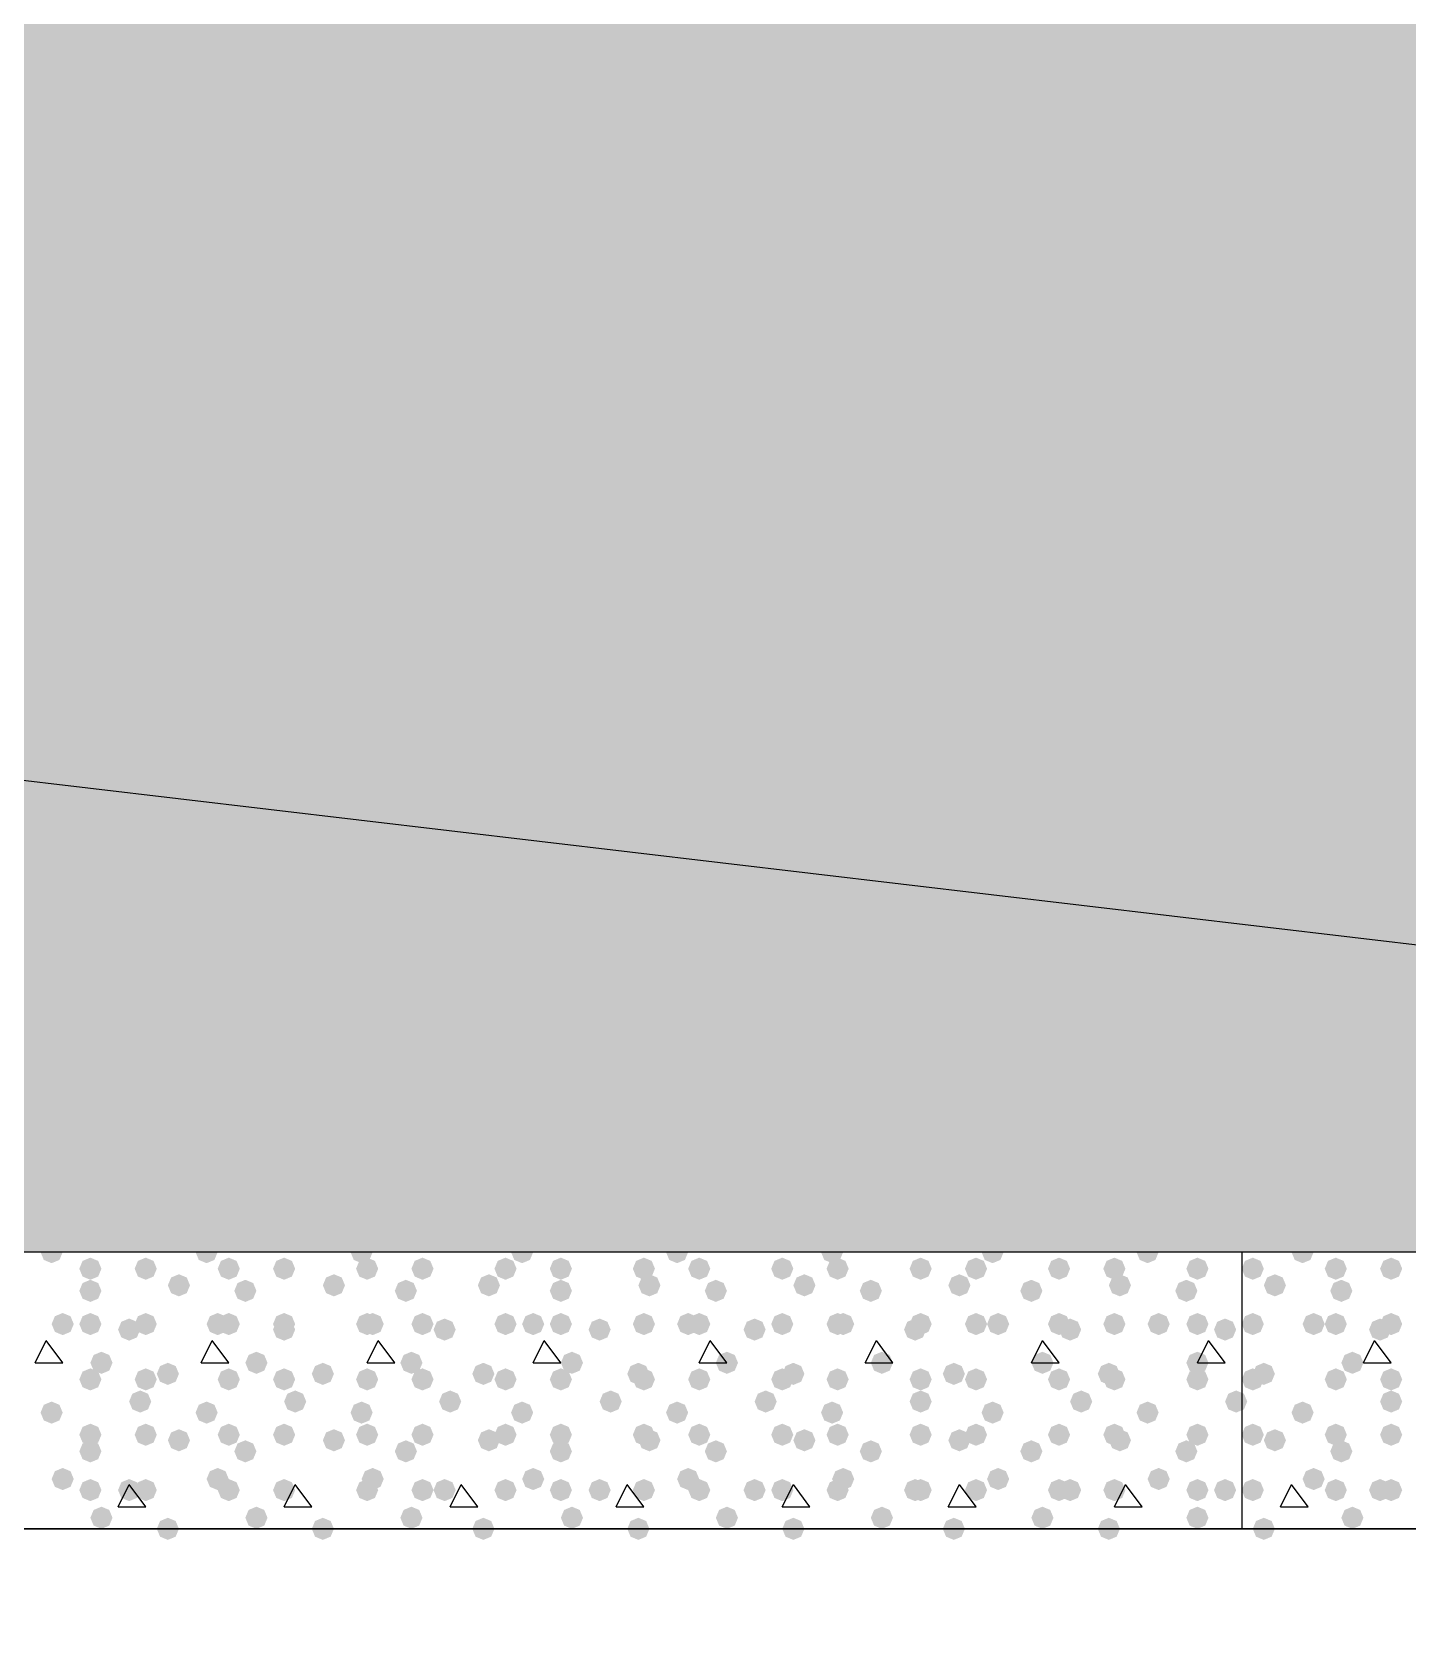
# Model space of a CAD drawing. Header units: millimetres. Extents: x 0 to 420, y 0 to 297.
# Drawn here: x 170.67 to 181.19, y 182.54 to 194.88 of the extents above; entities that cross this region are included whole.
import ezdxf

# ---------------------------------------------------------------- set-up
doc = ezdxf.new("R2010")
doc.units = ezdxf.units.MM
doc.layers.get('0').update_dxf_attribs({"linetype": 'CONTINUOUS'})

msp = doc.modelspace()

# ---------------------------------------------------------------- hatches: boundary and pattern name
at = {"true_color": 0x000008}
h = msp.add_hatch(color=0, dxfattribs=at)
h.paths.add_polyline_path([(201.125667, 204.639333), (39.708667, 204.639333), (201.125667, 185.547)], flags=0)
h.paths.add_polyline_path([(39.708667, 204.639333), (201.125667, 185.547), (39.708667, 185.547)], flags=0)
for points in [[(170.899667, 185.547), (170.874796, 185.487204), (170.815, 185.462333), (170.755204, 185.487204), (170.730333, 185.547), (170.755204, 185.606796), (170.815, 185.631667), (170.874796, 185.606796)], [(172.085, 185.547), (172.060129, 185.487204), (172.000333, 185.462333), (171.940538, 185.487204), (171.915667, 185.547), (171.940537, 185.606796), (172.000333, 185.631667), (172.060129, 185.606796)], [(173.270333, 185.547), (173.245462, 185.487204), (173.185667, 185.462333), (173.125871, 185.487204), (173.101, 185.547), (173.125871, 185.606796), (173.185667, 185.631667), (173.245462, 185.606796)], [(174.498, 185.547), (174.473129, 185.487204), (174.413333, 185.462333), (174.353538, 185.487204), (174.328667, 185.547), (174.353537, 185.606796), (174.413333, 185.631667), (174.473129, 185.606796)], [(175.683333, 185.547), (175.658462, 185.487204), (175.598667, 185.462333), (175.538871, 185.487204), (175.514, 185.547), (175.538871, 185.606796), (175.598667, 185.631667), (175.658462, 185.606796)], [(176.868667, 185.547), (176.843796, 185.487204), (176.784, 185.462333), (176.724204, 185.487204), (176.699333, 185.547), (176.724204, 185.606796), (176.784, 185.631667), (176.843796, 185.606796)], [(178.096333, 185.547), (178.071463, 185.487204), (178.011667, 185.462333), (177.951871, 185.487204), (177.927, 185.547), (177.951871, 185.606796), (178.011667, 185.631667), (178.071462, 185.606796)], [(179.281667, 185.547), (179.256796, 185.487204), (179.197, 185.462333), (179.137204, 185.487204), (179.112333, 185.547), (179.137204, 185.606796), (179.197, 185.631667), (179.256796, 185.606796)], [(171.196, 185.42), (171.171129, 185.360204), (171.111333, 185.335333), (171.051538, 185.360204), (171.026667, 185.42), (171.051537, 185.479796), (171.111333, 185.504667), (171.171129, 185.479796)], [(171.619333, 185.42), (171.594463, 185.360204), (171.534667, 185.335333), (171.474871, 185.360204), (171.45, 185.42), (171.474871, 185.479796), (171.534667, 185.504667), (171.594462, 185.479796)], [(172.254333, 185.42), (172.229463, 185.360204), (172.169667, 185.335333), (172.109871, 185.360204), (172.085, 185.42), (172.109871, 185.479796), (172.169667, 185.504667), (172.229462, 185.479796)], [(172.677667, 185.42), (172.652796, 185.360204), (172.593, 185.335333), (172.533204, 185.360204), (172.508333, 185.42), (172.533204, 185.479796), (172.593, 185.504667), (172.652796, 185.479796)], [(173.312667, 185.42), (173.287796, 185.360204), (173.228, 185.335333), (173.168204, 185.360204), (173.143333, 185.42), (173.168204, 185.479796), (173.228, 185.504667), (173.287796, 185.479796)], [(173.736, 185.42), (173.711129, 185.360204), (173.651333, 185.335333), (173.591538, 185.360204), (173.566667, 185.42), (173.591537, 185.479796), (173.651333, 185.504667), (173.711129, 185.479796)], [(174.371, 185.42), (174.346129, 185.360204), (174.286333, 185.335333), (174.226538, 185.360204), (174.201667, 185.42), (174.226537, 185.479796), (174.286333, 185.504667), (174.346129, 185.479796)], [(174.794333, 185.42), (174.769463, 185.360204), (174.709667, 185.335333), (174.649871, 185.360204), (174.625, 185.42), (174.649871, 185.479796), (174.709667, 185.504667), (174.769462, 185.479796)], [(175.429333, 185.42), (175.404462, 185.360204), (175.344667, 185.335333), (175.284871, 185.360204), (175.26, 185.42), (175.284871, 185.479796), (175.344667, 185.504667), (175.404462, 185.479796)], [(175.852667, 185.42), (175.827796, 185.360204), (175.768, 185.335333), (175.708204, 185.360204), (175.683333, 185.42), (175.708204, 185.479796), (175.768, 185.504667), (175.827796, 185.479796)], [(176.487667, 185.42), (176.462796, 185.360204), (176.403, 185.335333), (176.343204, 185.360204), (176.318333, 185.42), (176.343204, 185.479796), (176.403, 185.504667), (176.462796, 185.479796)], [(176.911, 185.42), (176.886129, 185.360204), (176.826333, 185.335333), (176.766538, 185.360204), (176.741667, 185.42), (176.766537, 185.479796), (176.826333, 185.504667), (176.886129, 185.479796)], [(177.546, 185.42), (177.521129, 185.360204), (177.461333, 185.335333), (177.401538, 185.360204), (177.376667, 185.42), (177.401537, 185.479796), (177.461333, 185.504667), (177.521129, 185.479796)], [(177.969333, 185.42), (177.944462, 185.360204), (177.884667, 185.335333), (177.824871, 185.360204), (177.8, 185.42), (177.824871, 185.479796), (177.884667, 185.504667), (177.944462, 185.479796)], [(178.604333, 185.42), (178.579463, 185.360204), (178.519667, 185.335333), (178.459871, 185.360204), (178.435, 185.42), (178.459871, 185.479796), (178.519667, 185.504667), (178.579462, 185.479796)], [(179.027667, 185.42), (179.002796, 185.360204), (178.943, 185.335333), (178.883204, 185.360204), (178.858333, 185.42), (178.883204, 185.479796), (178.943, 185.504667), (179.002796, 185.479796)], [(179.662667, 185.42), (179.637796, 185.360204), (179.578, 185.335333), (179.518204, 185.360204), (179.493333, 185.42), (179.518204, 185.479796), (179.578, 185.504667), (179.637796, 185.479796)], [(171.196, 185.250667), (171.171129, 185.190871), (171.111333, 185.166), (171.051538, 185.190871), (171.026667, 185.250667), (171.051537, 185.310462), (171.111333, 185.335333), (171.171129, 185.310463)], [(171.873333, 185.293), (171.848462, 185.233204), (171.788667, 185.208333), (171.728871, 185.233204), (171.704, 185.293), (171.728871, 185.352796), (171.788667, 185.377667), (171.848462, 185.352796)], [(172.381333, 185.250667), (172.356462, 185.190871), (172.296667, 185.166), (172.236871, 185.190871), (172.212, 185.250667), (172.236871, 185.310462), (172.296667, 185.335333), (172.356462, 185.310463)], [(173.058667, 185.293), (173.033796, 185.233204), (172.974, 185.208333), (172.914204, 185.233204), (172.889333, 185.293), (172.914204, 185.352796), (172.974, 185.377667), (173.033796, 185.352796)], [(173.609, 185.250667), (173.584129, 185.190871), (173.524333, 185.166), (173.464538, 185.190871), (173.439667, 185.250667), (173.464537, 185.310462), (173.524333, 185.335333), (173.584129, 185.310463)], [(174.244, 185.293), (174.219129, 185.233204), (174.159333, 185.208333), (174.099538, 185.233204), (174.074667, 185.293), (174.099537, 185.352796), (174.159333, 185.377667), (174.219129, 185.352796)], [(174.794333, 185.250667), (174.769463, 185.190871), (174.709667, 185.166), (174.649871, 185.190871), (174.625, 185.250667), (174.649871, 185.310462), (174.709667, 185.335333), (174.769462, 185.310463)], [(175.471667, 185.293), (175.446796, 185.233204), (175.387, 185.208333), (175.327204, 185.233204), (175.302333, 185.293), (175.327204, 185.352796), (175.387, 185.377667), (175.446796, 185.352796)], [(175.979667, 185.250667), (175.954796, 185.190871), (175.895, 185.166), (175.835204, 185.190871), (175.810333, 185.250667), (175.835204, 185.310462), (175.895, 185.335333), (175.954796, 185.310463)], [(176.657, 185.293), (176.632129, 185.233204), (176.572333, 185.208333), (176.512538, 185.233204), (176.487667, 185.293), (176.512537, 185.352796), (176.572333, 185.377667), (176.632129, 185.352796)], [(177.165, 185.250667), (177.140129, 185.190871), (177.080333, 185.166), (177.020538, 185.190871), (176.995667, 185.250667), (177.020537, 185.310462), (177.080333, 185.335333), (177.140129, 185.310463)], [(177.842333, 185.293), (177.817462, 185.233204), (177.757667, 185.208333), (177.697871, 185.233204), (177.673, 185.293), (177.697871, 185.352796), (177.757667, 185.377667), (177.817462, 185.352796)], [(178.392667, 185.250667), (178.367796, 185.190871), (178.308, 185.166), (178.248204, 185.190871), (178.223333, 185.250667), (178.248204, 185.310462), (178.308, 185.335333), (178.367796, 185.310463)], [(179.07, 185.293), (179.045129, 185.233204), (178.985333, 185.208333), (178.925538, 185.233204), (178.900667, 185.293), (178.925537, 185.352796), (178.985333, 185.377667), (179.045129, 185.352796)], [(179.578, 185.250667), (179.553129, 185.190871), (179.493333, 185.166), (179.433538, 185.190871), (179.408667, 185.250667), (179.433537, 185.310462), (179.493333, 185.335333), (179.553129, 185.310463)], [(170.984333, 184.996667), (170.959463, 184.936871), (170.899667, 184.912), (170.839871, 184.936871), (170.815, 184.996667), (170.839871, 185.056462), (170.899667, 185.081333), (170.959462, 185.056463)], [(171.196, 184.996667), (171.171129, 184.936871), (171.111333, 184.912), (171.051538, 184.936871), (171.026667, 184.996667), (171.051537, 185.056462), (171.111333, 185.081333), (171.171129, 185.056463)], [(171.492333, 184.954333), (171.467462, 184.894537), (171.407667, 184.869667), (171.347871, 184.894537), (171.323, 184.954333), (171.347871, 185.014129), (171.407667, 185.039), (171.467462, 185.014129)], [(171.619333, 184.996667), (171.594463, 184.936871), (171.534667, 184.912), (171.474871, 184.936871), (171.45, 184.996667), (171.474871, 185.056462), (171.534667, 185.081333), (171.594462, 185.056463)], [(172.169667, 184.996667), (172.144796, 184.936871), (172.085, 184.912), (172.025204, 184.936871), (172.000333, 184.996667), (172.025204, 185.056462), (172.085, 185.081333), (172.144796, 185.056463)], [(172.254333, 184.996667), (172.229463, 184.936871), (172.169667, 184.912), (172.109871, 184.936871), (172.085, 184.996667), (172.109871, 185.056462), (172.169667, 185.081333), (172.229462, 185.056463)], [(172.677667, 184.996667), (172.652796, 184.936871), (172.593, 184.912), (172.533204, 184.936871), (172.508333, 184.996667), (172.533204, 185.056462), (172.593, 185.081333), (172.652796, 185.056463)], [(172.677667, 184.954333), (172.652796, 184.894537), (172.593, 184.869667), (172.533204, 184.894537), (172.508333, 184.954333), (172.533204, 185.014129), (172.593, 185.039), (172.652796, 185.014129)], [(173.312667, 184.996667), (173.287796, 184.936871), (173.228, 184.912), (173.168204, 184.936871), (173.143333, 184.996667), (173.168204, 185.056462), (173.228, 185.081333), (173.287796, 185.056463)], [(173.355, 184.996667), (173.330129, 184.936871), (173.270333, 184.912), (173.210538, 184.936871), (173.185667, 184.996667), (173.210537, 185.056462), (173.270333, 185.081333), (173.330129, 185.056463)], [(173.736, 184.996667), (173.711129, 184.936871), (173.651333, 184.912), (173.591538, 184.936871), (173.566667, 184.996667), (173.591537, 185.056462), (173.651333, 185.081333), (173.711129, 185.056463)], [(173.905333, 184.954333), (173.880462, 184.894537), (173.820667, 184.869667), (173.760871, 184.894537), (173.736, 184.954333), (173.760871, 185.014129), (173.820667, 185.039), (173.880462, 185.014129)], [(174.371, 184.996667), (174.346129, 184.936871), (174.286333, 184.912), (174.226538, 184.936871), (174.201667, 184.996667), (174.226537, 185.056462), (174.286333, 185.081333), (174.346129, 185.056463)], [(174.582667, 184.996667), (174.557796, 184.936871), (174.498, 184.912), (174.438204, 184.936871), (174.413333, 184.996667), (174.438204, 185.056462), (174.498, 185.081333), (174.557796, 185.056463)], [(174.794333, 184.996667), (174.769463, 184.936871), (174.709667, 184.912), (174.649871, 184.936871), (174.625, 184.996667), (174.649871, 185.056462), (174.709667, 185.081333), (174.769462, 185.056463)], [(175.090667, 184.954333), (175.065796, 184.894537), (175.006, 184.869667), (174.946204, 184.894537), (174.921333, 184.954333), (174.946204, 185.014129), (175.006, 185.039), (175.065796, 185.014129)], [(175.429333, 184.996667), (175.404462, 184.936871), (175.344667, 184.912), (175.284871, 184.936871), (175.26, 184.996667), (175.284871, 185.056462), (175.344667, 185.081333), (175.404462, 185.056463)], [(175.768, 184.996667), (175.743129, 184.936871), (175.683333, 184.912), (175.623538, 184.936871), (175.598667, 184.996667), (175.623537, 185.056462), (175.683333, 185.081333), (175.743129, 185.056463)], [(175.852667, 184.996667), (175.827796, 184.936871), (175.768, 184.912), (175.708204, 184.936871), (175.683333, 184.996667), (175.708204, 185.056462), (175.768, 185.081333), (175.827796, 185.056463)], [(176.276, 184.954333), (176.251129, 184.894537), (176.191333, 184.869667), (176.131538, 184.894537), (176.106667, 184.954333), (176.131537, 185.014129), (176.191333, 185.039), (176.251129, 185.014129)], [(176.487667, 184.996667), (176.462796, 184.936871), (176.403, 184.912), (176.343204, 184.936871), (176.318333, 184.996667), (176.343204, 185.056462), (176.403, 185.081333), (176.462796, 185.056463)], [(176.911, 184.996667), (176.886129, 184.936871), (176.826333, 184.912), (176.766538, 184.936871), (176.741667, 184.996667), (176.766537, 185.056462), (176.826333, 185.081333), (176.886129, 185.056463)], [(176.953333, 184.996667), (176.928462, 184.936871), (176.868667, 184.912), (176.808871, 184.936871), (176.784, 184.996667), (176.808871, 185.056462), (176.868667, 185.081333), (176.928462, 185.056463)], [(177.503667, 184.954333), (177.478796, 184.894537), (177.419, 184.869667), (177.359204, 184.894537), (177.334333, 184.954333), (177.359204, 185.014129), (177.419, 185.039), (177.478796, 185.014129)], [(177.546, 184.996667), (177.521129, 184.936871), (177.461333, 184.912), (177.401538, 184.936871), (177.376667, 184.996667), (177.401537, 185.056462), (177.461333, 185.081333), (177.521129, 185.056463)], [(177.969333, 184.996667), (177.944462, 184.936871), (177.884667, 184.912), (177.824871, 184.936871), (177.8, 184.996667), (177.824871, 185.056462), (177.884667, 185.081333), (177.944462, 185.056463)], [(178.138667, 184.996667), (178.113796, 184.936871), (178.054, 184.912), (177.994204, 184.936871), (177.969333, 184.996667), (177.994204, 185.056462), (178.054, 185.081333), (178.113796, 185.056463)], [(178.604333, 184.996667), (178.579463, 184.936871), (178.519667, 184.912), (178.459871, 184.936871), (178.435, 184.996667), (178.459871, 185.056462), (178.519667, 185.081333), (178.579462, 185.056463)], [(178.689, 184.954333), (178.664129, 184.894537), (178.604333, 184.869667), (178.544537, 184.894537), (178.519667, 184.954333), (178.544537, 185.014129), (178.604333, 185.039), (178.664129, 185.014129)], [(179.027667, 184.996667), (179.002796, 184.936871), (178.943, 184.912), (178.883204, 184.936871), (178.858333, 184.996667), (178.883204, 185.056462), (178.943, 185.081333), (179.002796, 185.056463)], [(179.366333, 184.996667), (179.341462, 184.936871), (179.281667, 184.912), (179.221871, 184.936871), (179.197, 184.996667), (179.221871, 185.056462), (179.281667, 185.081333), (179.341462, 185.056463)], [(179.662667, 184.996667), (179.637796, 184.936871), (179.578, 184.912), (179.518204, 184.936871), (179.493333, 184.996667), (179.518204, 185.056462), (179.578, 185.081333), (179.637796, 185.056463)], [(179.874333, 184.954333), (179.849463, 184.894537), (179.789667, 184.869667), (179.729871, 184.894537), (179.705, 184.954333), (179.729871, 185.014129), (179.789667, 185.039), (179.849462, 185.014129)], [(171.280667, 184.700333), (171.255796, 184.640537), (171.196, 184.615667), (171.136204, 184.640537), (171.111333, 184.700333), (171.136204, 184.760129), (171.196, 184.785), (171.255796, 184.760129)], [(172.466, 184.700333), (172.441129, 184.640537), (172.381333, 184.615667), (172.321538, 184.640537), (172.296667, 184.700333), (172.321537, 184.760129), (172.381333, 184.785), (172.441129, 184.760129)], [(173.651333, 184.700333), (173.626462, 184.640537), (173.566667, 184.615667), (173.506871, 184.640537), (173.482, 184.700333), (173.506871, 184.760129), (173.566667, 184.785), (173.626462, 184.760129)], [(174.879, 184.700333), (174.854129, 184.640537), (174.794333, 184.615667), (174.734537, 184.640537), (174.709667, 184.700333), (174.734537, 184.760129), (174.794333, 184.785), (174.854129, 184.760129)], [(176.064333, 184.700333), (176.039463, 184.640537), (175.979667, 184.615667), (175.919871, 184.640537), (175.895, 184.700333), (175.919871, 184.760129), (175.979667, 184.785), (176.039462, 184.760129)], [(177.249667, 184.700333), (177.224796, 184.640537), (177.165, 184.615667), (177.105204, 184.640537), (177.080333, 184.700333), (177.105204, 184.760129), (177.165, 184.785), (177.224796, 184.760129)], [(178.477333, 184.700333), (178.452463, 184.640537), (178.392667, 184.615667), (178.332871, 184.640537), (178.308, 184.700333), (178.332871, 184.760129), (178.392667, 184.785), (178.452462, 184.760129)], [(179.662667, 184.700333), (179.637796, 184.640537), (179.578, 184.615667), (179.518204, 184.640537), (179.493333, 184.700333), (179.518204, 184.760129), (179.578, 184.785), (179.637796, 184.760129)], [(171.196, 184.573333), (171.171129, 184.513537), (171.111333, 184.488667), (171.051538, 184.513537), (171.026667, 184.573333), (171.051537, 184.633129), (171.111333, 184.658), (171.171129, 184.633129)], [(171.619333, 184.573333), (171.594463, 184.513537), (171.534667, 184.488667), (171.474871, 184.513537), (171.45, 184.573333), (171.474871, 184.633129), (171.534667, 184.658), (171.594462, 184.633129)], [(171.788667, 184.615667), (171.763796, 184.555871), (171.704, 184.531), (171.644204, 184.555871), (171.619333, 184.615667), (171.644204, 184.675462), (171.704, 184.700333), (171.763796, 184.675463)], [(172.254333, 184.573333), (172.229463, 184.513537), (172.169667, 184.488667), (172.109871, 184.513537), (172.085, 184.573333), (172.109871, 184.633129), (172.169667, 184.658), (172.229462, 184.633129)], [(172.677667, 184.573333), (172.652796, 184.513537), (172.593, 184.488667), (172.533204, 184.513537), (172.508333, 184.573333), (172.533204, 184.633129), (172.593, 184.658), (172.652796, 184.633129)], [(172.974, 184.615667), (172.949129, 184.555871), (172.889333, 184.531), (172.829538, 184.555871), (172.804667, 184.615667), (172.829537, 184.675462), (172.889333, 184.700333), (172.949129, 184.675463)], [(173.312667, 184.573333), (173.287796, 184.513537), (173.228, 184.488667), (173.168204, 184.513537), (173.143333, 184.573333), (173.168204, 184.633129), (173.228, 184.658), (173.287796, 184.633129)], [(173.736, 184.573333), (173.711129, 184.513537), (173.651333, 184.488667), (173.591538, 184.513537), (173.566667, 184.573333), (173.591537, 184.633129), (173.651333, 184.658), (173.711129, 184.633129)], [(174.201667, 184.615667), (174.176796, 184.555871), (174.117, 184.531), (174.057204, 184.555871), (174.032333, 184.615667), (174.057204, 184.675462), (174.117, 184.700333), (174.176796, 184.675463)], [(174.371, 184.573333), (174.346129, 184.513537), (174.286333, 184.488667), (174.226538, 184.513537), (174.201667, 184.573333), (174.226537, 184.633129), (174.286333, 184.658), (174.346129, 184.633129)], [(174.794333, 184.573333), (174.769463, 184.513537), (174.709667, 184.488667), (174.649871, 184.513537), (174.625, 184.573333), (174.649871, 184.633129), (174.709667, 184.658), (174.769462, 184.633129)], [(175.387, 184.615667), (175.362129, 184.555871), (175.302333, 184.531), (175.242538, 184.555871), (175.217667, 184.615667), (175.242537, 184.675462), (175.302333, 184.700333), (175.362129, 184.675463)], [(175.429333, 184.573333), (175.404462, 184.513537), (175.344667, 184.488667), (175.284871, 184.513537), (175.26, 184.573333), (175.284871, 184.633129), (175.344667, 184.658), (175.404462, 184.633129)], [(175.852667, 184.573333), (175.827796, 184.513537), (175.768, 184.488667), (175.708204, 184.513537), (175.683333, 184.573333), (175.708204, 184.633129), (175.768, 184.658), (175.827796, 184.633129)], [(176.487667, 184.573333), (176.462796, 184.513537), (176.403, 184.488667), (176.343204, 184.513537), (176.318333, 184.573333), (176.343204, 184.633129), (176.403, 184.658), (176.462796, 184.633129)], [(176.572333, 184.615667), (176.547462, 184.555871), (176.487667, 184.531), (176.427871, 184.555871), (176.403, 184.615667), (176.427871, 184.675462), (176.487667, 184.700333), (176.547462, 184.675463)], [(176.911, 184.573333), (176.886129, 184.513537), (176.826333, 184.488667), (176.766538, 184.513537), (176.741667, 184.573333), (176.766537, 184.633129), (176.826333, 184.658), (176.886129, 184.633129)], [(177.546, 184.573333), (177.521129, 184.513537), (177.461333, 184.488667), (177.401538, 184.513537), (177.376667, 184.573333), (177.401537, 184.633129), (177.461333, 184.658), (177.521129, 184.633129)], [(177.8, 184.615667), (177.775129, 184.555871), (177.715333, 184.531), (177.655538, 184.555871), (177.630667, 184.615667), (177.655537, 184.675462), (177.715333, 184.700333), (177.775129, 184.675463)], [(177.969333, 184.573333), (177.944462, 184.513537), (177.884667, 184.488667), (177.824871, 184.513537), (177.8, 184.573333), (177.824871, 184.633129), (177.884667, 184.658), (177.944462, 184.633129)], [(178.604333, 184.573333), (178.579463, 184.513537), (178.519667, 184.488667), (178.459871, 184.513537), (178.435, 184.573333), (178.459871, 184.633129), (178.519667, 184.658), (178.579462, 184.633129)], [(178.985333, 184.615667), (178.960462, 184.555871), (178.900667, 184.531), (178.840871, 184.555871), (178.816, 184.615667), (178.840871, 184.675462), (178.900667, 184.700333), (178.960462, 184.675463)], [(179.027667, 184.573333), (179.002796, 184.513537), (178.943, 184.488667), (178.883204, 184.513537), (178.858333, 184.573333), (178.883204, 184.633129), (178.943, 184.658), (179.002796, 184.633129)], [(179.662667, 184.573333), (179.637796, 184.513537), (179.578, 184.488667), (179.518204, 184.513537), (179.493333, 184.573333), (179.518204, 184.633129), (179.578, 184.658), (179.637796, 184.633129)], [(170.899667, 184.319333), (170.874796, 184.259537), (170.815, 184.234667), (170.755204, 184.259537), (170.730333, 184.319333), (170.755204, 184.379129), (170.815, 184.404), (170.874796, 184.379129)], [(171.577, 184.404), (171.552129, 184.344204), (171.492333, 184.319333), (171.432538, 184.344204), (171.407667, 184.404), (171.432537, 184.463796), (171.492333, 184.488667), (171.552129, 184.463796)], [(172.085, 184.319333), (172.060129, 184.259537), (172.000333, 184.234667), (171.940538, 184.259537), (171.915667, 184.319333), (171.940537, 184.379129), (172.000333, 184.404), (172.060129, 184.379129)], [(172.762333, 184.404), (172.737462, 184.344204), (172.677667, 184.319333), (172.617871, 184.344204), (172.593, 184.404), (172.617871, 184.463796), (172.677667, 184.488667), (172.737462, 184.463796)], [(173.270333, 184.319333), (173.245462, 184.259537), (173.185667, 184.234667), (173.125871, 184.259537), (173.101, 184.319333), (173.125871, 184.379129), (173.185667, 184.404), (173.245462, 184.379129)], [(173.947667, 184.404), (173.922796, 184.344204), (173.863, 184.319333), (173.803204, 184.344204), (173.778333, 184.404), (173.803204, 184.463796), (173.863, 184.488667), (173.922796, 184.463796)], [(174.498, 184.319333), (174.473129, 184.259537), (174.413333, 184.234667), (174.353538, 184.259537), (174.328667, 184.319333), (174.353537, 184.379129), (174.413333, 184.404), (174.473129, 184.379129)], [(175.175333, 184.404), (175.150462, 184.344204), (175.090667, 184.319333), (175.030871, 184.344204), (175.006, 184.404), (175.030871, 184.463796), (175.090667, 184.488667), (175.150462, 184.463796)], [(175.683333, 184.319333), (175.658462, 184.259537), (175.598667, 184.234667), (175.538871, 184.259537), (175.514, 184.319333), (175.538871, 184.379129), (175.598667, 184.404), (175.658462, 184.379129)], [(176.360667, 184.404), (176.335796, 184.344204), (176.276, 184.319333), (176.216204, 184.344204), (176.191333, 184.404), (176.216204, 184.463796), (176.276, 184.488667), (176.335796, 184.463796)], [(176.868667, 184.319333), (176.843796, 184.259537), (176.784, 184.234667), (176.724204, 184.259537), (176.699333, 184.319333), (176.724204, 184.379129), (176.784, 184.404), (176.843796, 184.379129)], [(177.546, 184.404), (177.521129, 184.344204), (177.461333, 184.319333), (177.401538, 184.344204), (177.376667, 184.404), (177.401537, 184.463796), (177.461333, 184.488667), (177.521129, 184.463796)], [(178.096333, 184.319333), (178.071463, 184.259537), (178.011667, 184.234667), (177.951871, 184.259537), (177.927, 184.319333), (177.951871, 184.379129), (178.011667, 184.404), (178.071462, 184.379129)], [(178.773667, 184.404), (178.748796, 184.344204), (178.689, 184.319333), (178.629204, 184.344204), (178.604333, 184.404), (178.629204, 184.463796), (178.689, 184.488667), (178.748796, 184.463796)], [(179.281667, 184.319333), (179.256796, 184.259537), (179.197, 184.234667), (179.137204, 184.259537), (179.112333, 184.319333), (179.137204, 184.379129), (179.197, 184.404), (179.256796, 184.379129)], [(179.959, 184.404), (179.934129, 184.344204), (179.874333, 184.319333), (179.814538, 184.344204), (179.789667, 184.404), (179.814537, 184.463796), (179.874333, 184.488667), (179.934129, 184.463796)], [(171.196, 184.15), (171.171129, 184.090204), (171.111333, 184.065333), (171.051538, 184.090204), (171.026667, 184.15), (171.051537, 184.209796), (171.111333, 184.234667), (171.171129, 184.209796)], [(171.619333, 184.15), (171.594463, 184.090204), (171.534667, 184.065333), (171.474871, 184.090204), (171.45, 184.15), (171.474871, 184.209796), (171.534667, 184.234667), (171.594462, 184.209796)], [(171.873333, 184.107667), (171.848462, 184.047871), (171.788667, 184.023), (171.728871, 184.047871), (171.704, 184.107667), (171.728871, 184.167462), (171.788667, 184.192333), (171.848462, 184.167463)], [(172.254333, 184.15), (172.229463, 184.090204), (172.169667, 184.065333), (172.109871, 184.090204), (172.085, 184.15), (172.109871, 184.209796), (172.169667, 184.234667), (172.229462, 184.209796)], [(172.677667, 184.15), (172.652796, 184.090204), (172.593, 184.065333), (172.533204, 184.090204), (172.508333, 184.15), (172.533204, 184.209796), (172.593, 184.234667), (172.652796, 184.209796)], [(173.058667, 184.107667), (173.033796, 184.047871), (172.974, 184.023), (172.914204, 184.047871), (172.889333, 184.107667), (172.914204, 184.167462), (172.974, 184.192333), (173.033796, 184.167463)], [(173.312667, 184.15), (173.287796, 184.090204), (173.228, 184.065333), (173.168204, 184.090204), (173.143333, 184.15), (173.168204, 184.209796), (173.228, 184.234667), (173.287796, 184.209796)], [(173.736, 184.15), (173.711129, 184.090204), (173.651333, 184.065333), (173.591538, 184.090204), (173.566667, 184.15), (173.591537, 184.209796), (173.651333, 184.234667), (173.711129, 184.209796)], [(174.244, 184.107667), (174.219129, 184.047871), (174.159333, 184.023), (174.099538, 184.047871), (174.074667, 184.107667), (174.099537, 184.167462), (174.159333, 184.192333), (174.219129, 184.167463)], [(174.371, 184.15), (174.346129, 184.090204), (174.286333, 184.065333), (174.226538, 184.090204), (174.201667, 184.15), (174.226537, 184.209796), (174.286333, 184.234667), (174.346129, 184.209796)], [(174.794333, 184.15), (174.769463, 184.090204), (174.709667, 184.065333), (174.649871, 184.090204), (174.625, 184.15), (174.649871, 184.209796), (174.709667, 184.234667), (174.769462, 184.209796)], [(175.429333, 184.15), (175.404462, 184.090204), (175.344667, 184.065333), (175.284871, 184.090204), (175.26, 184.15), (175.284871, 184.209796), (175.344667, 184.234667), (175.404462, 184.209796)], [(175.471667, 184.107667), (175.446796, 184.047871), (175.387, 184.023), (175.327204, 184.047871), (175.302333, 184.107667), (175.327204, 184.167462), (175.387, 184.192333), (175.446796, 184.167463)], [(175.852667, 184.15), (175.827796, 184.090204), (175.768, 184.065333), (175.708204, 184.090204), (175.683333, 184.15), (175.708204, 184.209796), (175.768, 184.234667), (175.827796, 184.209796)], [(176.487667, 184.15), (176.462796, 184.090204), (176.403, 184.065333), (176.343204, 184.090204), (176.318333, 184.15), (176.343204, 184.209796), (176.403, 184.234667), (176.462796, 184.209796)], [(176.657, 184.107667), (176.632129, 184.047871), (176.572333, 184.023), (176.512538, 184.047871), (176.487667, 184.107667), (176.512537, 184.167462), (176.572333, 184.192333), (176.632129, 184.167463)], [(176.911, 184.15), (176.886129, 184.090204), (176.826333, 184.065333), (176.766538, 184.090204), (176.741667, 184.15), (176.766537, 184.209796), (176.826333, 184.234667), (176.886129, 184.209796)], [(177.546, 184.15), (177.521129, 184.090204), (177.461333, 184.065333), (177.401538, 184.090204), (177.376667, 184.15), (177.401537, 184.209796), (177.461333, 184.234667), (177.521129, 184.209796)], [(177.842333, 184.107667), (177.817462, 184.047871), (177.757667, 184.023), (177.697871, 184.047871), (177.673, 184.107667), (177.697871, 184.167462), (177.757667, 184.192333), (177.817462, 184.167463)], [(177.969333, 184.15), (177.944462, 184.090204), (177.884667, 184.065333), (177.824871, 184.090204), (177.8, 184.15), (177.824871, 184.209796), (177.884667, 184.234667), (177.944462, 184.209796)], [(178.604333, 184.15), (178.579463, 184.090204), (178.519667, 184.065333), (178.459871, 184.090204), (178.435, 184.15), (178.459871, 184.209796), (178.519667, 184.234667), (178.579462, 184.209796)], [(179.027667, 184.15), (179.002796, 184.090204), (178.943, 184.065333), (178.883204, 184.090204), (178.858333, 184.15), (178.883204, 184.209796), (178.943, 184.234667), (179.002796, 184.209796)], [(179.07, 184.107667), (179.045129, 184.047871), (178.985333, 184.023), (178.925538, 184.047871), (178.900667, 184.107667), (178.925537, 184.167462), (178.985333, 184.192333), (179.045129, 184.167463)], [(179.662667, 184.15), (179.637796, 184.090204), (179.578, 184.065333), (179.518204, 184.090204), (179.493333, 184.15), (179.518204, 184.209796), (179.578, 184.234667), (179.637796, 184.209796)], [(171.196, 184.023), (171.171129, 183.963204), (171.111333, 183.938333), (171.051538, 183.963204), (171.026667, 184.023), (171.051537, 184.082796), (171.111333, 184.107667), (171.171129, 184.082796)], [(172.381333, 184.023), (172.356462, 183.963204), (172.296667, 183.938333), (172.236871, 183.963204), (172.212, 184.023), (172.236871, 184.082796), (172.296667, 184.107667), (172.356462, 184.082796)], [(173.609, 184.023), (173.584129, 183.963204), (173.524333, 183.938333), (173.464538, 183.963204), (173.439667, 184.023), (173.464537, 184.082796), (173.524333, 184.107667), (173.584129, 184.082796)], [(174.794333, 184.023), (174.769463, 183.963204), (174.709667, 183.938333), (174.649871, 183.963204), (174.625, 184.023), (174.649871, 184.082796), (174.709667, 184.107667), (174.769462, 184.082796)], [(175.979667, 184.023), (175.954796, 183.963204), (175.895, 183.938333), (175.835204, 183.963204), (175.810333, 184.023), (175.835204, 184.082796), (175.895, 184.107667), (175.954796, 184.082796)], [(177.165, 184.023), (177.140129, 183.963204), (177.080333, 183.938333), (177.020538, 183.963204), (176.995667, 184.023), (177.020537, 184.082796), (177.080333, 184.107667), (177.140129, 184.082796)], [(178.392667, 184.023), (178.367796, 183.963204), (178.308, 183.938333), (178.248204, 183.963204), (178.223333, 184.023), (178.248204, 184.082796), (178.308, 184.107667), (178.367796, 184.082796)], [(179.578, 184.023), (179.553129, 183.963204), (179.493333, 183.938333), (179.433538, 183.963204), (179.408667, 184.023), (179.433537, 184.082796), (179.493333, 184.107667), (179.553129, 184.082796)], [(170.984333, 183.811333), (170.959463, 183.751537), (170.899667, 183.726667), (170.839871, 183.751537), (170.815, 183.811333), (170.839871, 183.871129), (170.899667, 183.896), (170.959462, 183.871129)], [(171.196, 183.726667), (171.171129, 183.666871), (171.111333, 183.642), (171.051538, 183.666871), (171.026667, 183.726667), (171.051537, 183.786462), (171.111333, 183.811333), (171.171129, 183.786463)], [(171.492333, 183.726667), (171.467462, 183.666871), (171.407667, 183.642), (171.347871, 183.666871), (171.323, 183.726667), (171.347871, 183.786462), (171.407667, 183.811333), (171.467462, 183.786463)], [(171.619333, 183.726667), (171.594463, 183.666871), (171.534667, 183.642), (171.474871, 183.666871), (171.45, 183.726667), (171.474871, 183.786462), (171.534667, 183.811333), (171.594462, 183.786463)], [(172.169667, 183.811333), (172.144796, 183.751537), (172.085, 183.726667), (172.025204, 183.751537), (172.000333, 183.811333), (172.025204, 183.871129), (172.085, 183.896), (172.144796, 183.871129)], [(172.254333, 183.726667), (172.229463, 183.666871), (172.169667, 183.642), (172.109871, 183.666871), (172.085, 183.726667), (172.109871, 183.786462), (172.169667, 183.811333), (172.229462, 183.786463)], [(172.677667, 183.726667), (172.652796, 183.666871), (172.593, 183.642), (172.533204, 183.666871), (172.508333, 183.726667), (172.533204, 183.786462), (172.593, 183.811333), (172.652796, 183.786463)], [(172.677667, 183.726667), (172.652796, 183.666871), (172.593, 183.642), (172.533204, 183.666871), (172.508333, 183.726667), (172.533204, 183.786462), (172.593, 183.811333), (172.652796, 183.786463)], [(173.312667, 183.726667), (173.287796, 183.666871), (173.228, 183.642), (173.168204, 183.666871), (173.143333, 183.726667), (173.168204, 183.786462), (173.228, 183.811333), (173.287796, 183.786463)], [(173.355, 183.811333), (173.330129, 183.751537), (173.270333, 183.726667), (173.210538, 183.751537), (173.185667, 183.811333), (173.210537, 183.871129), (173.270333, 183.896), (173.330129, 183.871129)], [(173.736, 183.726667), (173.711129, 183.666871), (173.651333, 183.642), (173.591538, 183.666871), (173.566667, 183.726667), (173.591537, 183.786462), (173.651333, 183.811333), (173.711129, 183.786463)], [(173.905333, 183.726667), (173.880462, 183.666871), (173.820667, 183.642), (173.760871, 183.666871), (173.736, 183.726667), (173.760871, 183.786462), (173.820667, 183.811333), (173.880462, 183.786463)], [(174.371, 183.726667), (174.346129, 183.666871), (174.286333, 183.642), (174.226538, 183.666871), (174.201667, 183.726667), (174.226537, 183.786462), (174.286333, 183.811333), (174.346129, 183.786463)], [(174.582667, 183.811333), (174.557796, 183.751537), (174.498, 183.726667), (174.438204, 183.751537), (174.413333, 183.811333), (174.438204, 183.871129), (174.498, 183.896), (174.557796, 183.871129)], [(174.794333, 183.726667), (174.769463, 183.666871), (174.709667, 183.642), (174.649871, 183.666871), (174.625, 183.726667), (174.649871, 183.786462), (174.709667, 183.811333), (174.769462, 183.786463)], [(175.090667, 183.726667), (175.065796, 183.666871), (175.006, 183.642), (174.946204, 183.666871), (174.921333, 183.726667), (174.946204, 183.786462), (175.006, 183.811333), (175.065796, 183.786463)], [(175.429333, 183.726667), (175.404462, 183.666871), (175.344667, 183.642), (175.284871, 183.666871), (175.26, 183.726667), (175.284871, 183.786462), (175.344667, 183.811333), (175.404462, 183.786463)], [(175.768, 183.811333), (175.743129, 183.751537), (175.683333, 183.726667), (175.623538, 183.751537), (175.598667, 183.811333), (175.623537, 183.871129), (175.683333, 183.896), (175.743129, 183.871129)], [(175.852667, 183.726667), (175.827796, 183.666871), (175.768, 183.642), (175.708204, 183.666871), (175.683333, 183.726667), (175.708204, 183.786462), (175.768, 183.811333), (175.827796, 183.786463)], [(176.276, 183.726667), (176.251129, 183.666871), (176.191333, 183.642), (176.131538, 183.666871), (176.106667, 183.726667), (176.131537, 183.786462), (176.191333, 183.811333), (176.251129, 183.786463)], [(176.487667, 183.726667), (176.462796, 183.666871), (176.403, 183.642), (176.343204, 183.666871), (176.318333, 183.726667), (176.343204, 183.786462), (176.403, 183.811333), (176.462796, 183.786463)], [(176.911, 183.726667), (176.886129, 183.666871), (176.826333, 183.642), (176.766538, 183.666871), (176.741667, 183.726667), (176.766537, 183.786462), (176.826333, 183.811333), (176.886129, 183.786463)], [(176.953333, 183.811333), (176.928462, 183.751537), (176.868667, 183.726667), (176.808871, 183.751537), (176.784, 183.811333), (176.808871, 183.871129), (176.868667, 183.896), (176.928462, 183.871129)], [(177.503667, 183.726667), (177.478796, 183.666871), (177.419, 183.642), (177.359204, 183.666871), (177.334333, 183.726667), (177.359204, 183.786462), (177.419, 183.811333), (177.478796, 183.786463)], [(177.546, 183.726667), (177.521129, 183.666871), (177.461333, 183.642), (177.401538, 183.666871), (177.376667, 183.726667), (177.401537, 183.786462), (177.461333, 183.811333), (177.521129, 183.786463)], [(177.969333, 183.726667), (177.944462, 183.666871), (177.884667, 183.642), (177.824871, 183.666871), (177.8, 183.726667), (177.824871, 183.786462), (177.884667, 183.811333), (177.944462, 183.786463)], [(178.138667, 183.811333), (178.113796, 183.751537), (178.054, 183.726667), (177.994204, 183.751537), (177.969333, 183.811333), (177.994204, 183.871129), (178.054, 183.896), (178.113796, 183.871129)], [(178.604333, 183.726667), (178.579463, 183.666871), (178.519667, 183.642), (178.459871, 183.666871), (178.435, 183.726667), (178.459871, 183.786462), (178.519667, 183.811333), (178.579462, 183.786463)], [(178.689, 183.726667), (178.664129, 183.666871), (178.604333, 183.642), (178.544537, 183.666871), (178.519667, 183.726667), (178.544537, 183.786462), (178.604333, 183.811333), (178.664129, 183.786463)], [(179.027667, 183.726667), (179.002796, 183.666871), (178.943, 183.642), (178.883204, 183.666871), (178.858333, 183.726667), (178.883204, 183.786462), (178.943, 183.811333), (179.002796, 183.786463)], [(179.366333, 183.811333), (179.341462, 183.751537), (179.281667, 183.726667), (179.221871, 183.751537), (179.197, 183.811333), (179.221871, 183.871129), (179.281667, 183.896), (179.341462, 183.871129)], [(179.662667, 183.726667), (179.637796, 183.666871), (179.578, 183.642), (179.518204, 183.666871), (179.493333, 183.726667), (179.518204, 183.786462), (179.578, 183.811333), (179.637796, 183.786463)], [(179.874333, 183.726667), (179.849463, 183.666871), (179.789667, 183.642), (179.729871, 183.666871), (179.705, 183.726667), (179.729871, 183.786462), (179.789667, 183.811333), (179.849462, 183.786463)], [(171.280667, 183.515), (171.255796, 183.455204), (171.196, 183.430333), (171.136204, 183.455204), (171.111333, 183.515), (171.136204, 183.574796), (171.196, 183.599667), (171.255796, 183.574796)], [(172.466, 183.515), (172.441129, 183.455204), (172.381333, 183.430333), (172.321538, 183.455204), (172.296667, 183.515), (172.321537, 183.574796), (172.381333, 183.599667), (172.441129, 183.574796)], [(173.651333, 183.515), (173.626462, 183.455204), (173.566667, 183.430333), (173.506871, 183.455204), (173.482, 183.515), (173.506871, 183.574796), (173.566667, 183.599667), (173.626462, 183.574796)], [(174.879, 183.515), (174.854129, 183.455204), (174.794333, 183.430333), (174.734537, 183.455204), (174.709667, 183.515), (174.734537, 183.574796), (174.794333, 183.599667), (174.854129, 183.574796)], [(176.064333, 183.515), (176.039463, 183.455204), (175.979667, 183.430333), (175.919871, 183.455204), (175.895, 183.515), (175.919871, 183.574796), (175.979667, 183.599667), (176.039462, 183.574796)], [(177.249667, 183.515), (177.224796, 183.455204), (177.165, 183.430333), (177.105204, 183.455204), (177.080333, 183.515), (177.105204, 183.574796), (177.165, 183.599667), (177.224796, 183.574796)], [(178.477333, 183.515), (178.452463, 183.455204), (178.392667, 183.430333), (178.332871, 183.455204), (178.308, 183.515), (178.332871, 183.574796), (178.392667, 183.599667), (178.452462, 183.574796)], [(179.662667, 183.515), (179.637796, 183.455204), (179.578, 183.430333), (179.518204, 183.455204), (179.493333, 183.515), (179.518204, 183.574796), (179.578, 183.599667), (179.637796, 183.574796)], [(171.788667, 183.430333), (171.763796, 183.370537), (171.704, 183.345667), (171.644204, 183.370537), (171.619333, 183.430333), (171.644204, 183.490129), (171.704, 183.515), (171.763796, 183.490129)], [(172.974, 183.430333), (172.949129, 183.370537), (172.889333, 183.345667), (172.829538, 183.370537), (172.804667, 183.430333), (172.829537, 183.490129), (172.889333, 183.515), (172.949129, 183.490129)], [(174.201667, 183.430333), (174.176796, 183.370537), (174.117, 183.345667), (174.057204, 183.370537), (174.032333, 183.430333), (174.057204, 183.490129), (174.117, 183.515), (174.176796, 183.490129)], [(175.387, 183.430333), (175.362129, 183.370537), (175.302333, 183.345667), (175.242538, 183.370537), (175.217667, 183.430333), (175.242537, 183.490129), (175.302333, 183.515), (175.362129, 183.490129)], [(176.572333, 183.430333), (176.547462, 183.370537), (176.487667, 183.345667), (176.427871, 183.370537), (176.403, 183.430333), (176.427871, 183.490129), (176.487667, 183.515), (176.547462, 183.490129)], [(177.8, 183.430333), (177.775129, 183.370537), (177.715333, 183.345667), (177.655538, 183.370537), (177.630667, 183.430333), (177.655537, 183.490129), (177.715333, 183.515), (177.775129, 183.490129)], [(178.985333, 183.430333), (178.960462, 183.370537), (178.900667, 183.345667), (178.840871, 183.370537), (178.816, 183.430333), (178.840871, 183.490129), (178.900667, 183.515), (178.960462, 183.490129)]]:
    msp.add_hatch(color=0, dxfattribs=at).paths.add_polyline_path(points, flags=0)
at = {"true_color": 0x000007}
for points in [[(180.467, 185.547), (180.442129, 185.487204), (180.382333, 185.462333), (180.322538, 185.487204), (180.297667, 185.547), (180.322537, 185.606796), (180.382333, 185.631667), (180.442129, 185.606796)], [(180.086, 185.42), (180.061129, 185.360204), (180.001333, 185.335333), (179.941538, 185.360204), (179.916667, 185.42), (179.941537, 185.479796), (180.001333, 185.504667), (180.061129, 185.479796)], [(180.721, 185.42), (180.696129, 185.360204), (180.636333, 185.335333), (180.576538, 185.360204), (180.551667, 185.42), (180.576537, 185.479796), (180.636333, 185.504667), (180.696129, 185.479796)], [(181.144333, 185.42), (181.119463, 185.360204), (181.059667, 185.335333), (180.999871, 185.360204), (180.975, 185.42), (180.999871, 185.479796), (181.059667, 185.504667), (181.119462, 185.479796)], [(180.255333, 185.293), (180.230462, 185.233204), (180.170667, 185.208333), (180.110871, 185.233204), (180.086, 185.293), (180.110871, 185.352796), (180.170667, 185.377667), (180.230462, 185.352796)], [(180.763333, 185.250667), (180.738463, 185.190871), (180.678667, 185.166), (180.618871, 185.190871), (180.594, 185.250667), (180.618871, 185.310462), (180.678667, 185.335333), (180.738462, 185.310463)], [(180.086, 184.996667), (180.061129, 184.936871), (180.001333, 184.912), (179.941538, 184.936871), (179.916667, 184.996667), (179.941537, 185.056462), (180.001333, 185.081333), (180.061129, 185.056463)], [(180.551667, 184.996667), (180.526796, 184.936871), (180.467, 184.912), (180.407204, 184.936871), (180.382333, 184.996667), (180.407204, 185.056462), (180.467, 185.081333), (180.526796, 185.056463)], [(180.721, 184.996667), (180.696129, 184.936871), (180.636333, 184.912), (180.576538, 184.936871), (180.551667, 184.996667), (180.576537, 185.056462), (180.636333, 185.081333), (180.696129, 185.056463)], [(181.059667, 184.954333), (181.034796, 184.894537), (180.975, 184.869667), (180.915204, 184.894537), (180.890333, 184.954333), (180.915204, 185.014129), (180.975, 185.039), (181.034796, 185.014129)], [(181.144333, 184.996667), (181.119463, 184.936871), (181.059667, 184.912), (180.999871, 184.936871), (180.975, 184.996667), (180.999871, 185.056462), (181.059667, 185.081333), (181.119462, 185.056463)], [(180.848, 184.700333), (180.823129, 184.640537), (180.763333, 184.615667), (180.703537, 184.640537), (180.678667, 184.700333), (180.703537, 184.760129), (180.763333, 184.785), (180.823129, 184.760129)], [(180.086, 184.573333), (180.061129, 184.513537), (180.001333, 184.488667), (179.941538, 184.513537), (179.916667, 184.573333), (179.941537, 184.633129), (180.001333, 184.658), (180.061129, 184.633129)], [(180.170667, 184.615667), (180.145796, 184.555871), (180.086, 184.531), (180.026204, 184.555871), (180.001333, 184.615667), (180.026204, 184.675462), (180.086, 184.700333), (180.145796, 184.675463)], [(180.721, 184.573333), (180.696129, 184.513537), (180.636333, 184.488667), (180.576538, 184.513537), (180.551667, 184.573333), (180.576537, 184.633129), (180.636333, 184.658), (180.696129, 184.633129)], [(181.144333, 184.573333), (181.119463, 184.513537), (181.059667, 184.488667), (180.999871, 184.513537), (180.975, 184.573333), (180.999871, 184.633129), (181.059667, 184.658), (181.119462, 184.633129)], [(180.467, 184.319333), (180.442129, 184.259537), (180.382333, 184.234667), (180.322538, 184.259537), (180.297667, 184.319333), (180.322537, 184.379129), (180.382333, 184.404), (180.442129, 184.379129)], [(181.144333, 184.404), (181.119463, 184.344204), (181.059667, 184.319333), (180.999871, 184.344204), (180.975, 184.404), (180.999871, 184.463796), (181.059667, 184.488667), (181.119462, 184.463796)], [(180.086, 184.15), (180.061129, 184.090204), (180.001333, 184.065333), (179.941538, 184.090204), (179.916667, 184.15), (179.941537, 184.209796), (180.001333, 184.234667), (180.061129, 184.209796)], [(180.255333, 184.107667), (180.230462, 184.047871), (180.170667, 184.023), (180.110871, 184.047871), (180.086, 184.107667), (180.110871, 184.167462), (180.170667, 184.192333), (180.230462, 184.167463)], [(180.721, 184.15), (180.696129, 184.090204), (180.636333, 184.065333), (180.576538, 184.090204), (180.551667, 184.15), (180.576537, 184.209796), (180.636333, 184.234667), (180.696129, 184.209796)], [(181.144333, 184.15), (181.119463, 184.090204), (181.059667, 184.065333), (180.999871, 184.090204), (180.975, 184.15), (180.999871, 184.209796), (181.059667, 184.234667), (181.119462, 184.209796)], [(180.763333, 184.023), (180.738463, 183.963204), (180.678667, 183.938333), (180.618871, 183.963204), (180.594, 184.023), (180.618871, 184.082796), (180.678667, 184.107667), (180.738462, 184.082796)], [(180.086, 183.726667), (180.061129, 183.666871), (180.001333, 183.642), (179.941538, 183.666871), (179.916667, 183.726667), (179.941537, 183.786462), (180.001333, 183.811333), (180.061129, 183.786463)], [(180.551667, 183.811333), (180.526796, 183.751537), (180.467, 183.726667), (180.407204, 183.751537), (180.382333, 183.811333), (180.407204, 183.871129), (180.467, 183.896), (180.526796, 183.871129)], [(180.721, 183.726667), (180.696129, 183.666871), (180.636333, 183.642), (180.576538, 183.666871), (180.551667, 183.726667), (180.576537, 183.786462), (180.636333, 183.811333), (180.696129, 183.786463)], [(181.059667, 183.726667), (181.034796, 183.666871), (180.975, 183.642), (180.915204, 183.666871), (180.890333, 183.726667), (180.915204, 183.786462), (180.975, 183.811333), (181.034796, 183.786463)], [(181.144333, 183.726667), (181.119463, 183.666871), (181.059667, 183.642), (180.999871, 183.666871), (180.975, 183.726667), (180.999871, 183.786462), (181.059667, 183.811333), (181.119462, 183.786463)], [(180.848, 183.515), (180.823129, 183.455204), (180.763333, 183.430333), (180.703537, 183.455204), (180.678667, 183.515), (180.703537, 183.574796), (180.763333, 183.599667), (180.823129, 183.574796)], [(180.170667, 183.430333), (180.145796, 183.370537), (180.086, 183.345667), (180.026204, 183.370537), (180.001333, 183.430333), (180.026204, 183.490129), (180.086, 183.515), (180.145796, 183.490129)]]:
    msp.add_hatch(color=0, dxfattribs=at).paths.add_polyline_path(points, flags=0)

# ---------------------------------------------------------------- linework, layer by layer
at = {"color": 0, "true_color": 0x000007}
for points in [[(38.650333, 185.547), (38.650333, 162.263667), (386.884333, 162.263667), (386.884333, 185.547), (224.409, 185.547), (224.409, 206.756), (201.125667, 206.756), (201.125667, 185.547)], [(38.650333, 185.547), (38.650333, 162.263667), (386.884333, 162.263667), (386.884333, 185.547), (224.409, 185.547), (224.409, 206.756), (201.125667, 206.756), (201.125667, 185.547)], [(179.916667, 185.547), (179.916667, 183.430333), (182.033333, 183.430333), (182.033333, 185.547)]]:
    msp.add_lwpolyline(points, close=True, dxfattribs=at)
at = {"color": 0, "true_color": 0x000008}
for points in [[(201.125667, 204.639333), (39.708667, 204.639333), (201.125667, 185.547)], [(39.708667, 204.639333), (201.125667, 185.547), (39.708667, 185.547)]]:
    msp.add_lwpolyline(points, close=True, dxfattribs=at)
at = {"color": 0, "true_color": 0x0000fd}
msp.add_lwpolyline([(40.767, 164.380333), (384.767667, 164.380333), (384.767667, 183.430333), (222.292333, 183.430333), (222.292333, 204.639333), (203.242333, 204.639333), (203.242333, 183.430333), (40.767, 183.430333)], close=True, dxfattribs=at)
at = {"color": 0, "true_color": 0x000007}
for points in [[(179.916667, 185.547), (160.866667, 185.547)], [(180.848, 184.700333), (180.932667, 184.869667)], [(181.059667, 184.700333), (180.932667, 184.869667)], [(180.848, 184.700333), (181.059667, 184.700333)], [(180.213, 183.599667), (180.297667, 183.769)], [(180.424667, 183.599667), (180.297667, 183.769)], [(180.213, 183.599667), (180.424667, 183.599667)], [(160.866667, 183.430333), (179.916667, 183.430333)]]:
    msp.add_lwpolyline(points, dxfattribs=at)
at = {"color": 0, "true_color": 0x000008}
for points in [[(170.688, 184.700333), (170.772667, 184.869667)], [(170.899667, 184.700333), (170.772667, 184.869667)], [(171.958, 184.700333), (172.042667, 184.869667)], [(172.169667, 184.700333), (172.042667, 184.869667)], [(173.228, 184.700333), (173.312667, 184.869667)], [(173.439667, 184.700333), (173.312667, 184.869667)], [(174.498, 184.700333), (174.582667, 184.869667)], [(174.709667, 184.700333), (174.582667, 184.869667)], [(175.768, 184.700333), (175.852667, 184.869667)], [(175.979667, 184.700333), (175.852667, 184.869667)], [(177.038, 184.700333), (177.122667, 184.869667)], [(177.249667, 184.700333), (177.122667, 184.869667)], [(178.308, 184.700333), (178.392667, 184.869667)], [(178.519667, 184.700333), (178.392667, 184.869667)], [(179.578, 184.700333), (179.662667, 184.869667)], [(179.789667, 184.700333), (179.662667, 184.869667)], [(170.688, 184.700333), (170.899667, 184.700333)], [(171.958, 184.700333), (172.169667, 184.700333)], [(173.228, 184.700333), (173.439667, 184.700333)], [(174.498, 184.700333), (174.709667, 184.700333)], [(175.768, 184.700333), (175.979667, 184.700333)], [(177.038, 184.700333), (177.249667, 184.700333)], [(178.308, 184.700333), (178.519667, 184.700333)], [(179.578, 184.700333), (179.789667, 184.700333)], [(171.323, 183.599667), (171.407667, 183.769)], [(171.534667, 183.599667), (171.407667, 183.769)], [(172.593, 183.599667), (172.677667, 183.769)], [(172.804667, 183.599667), (172.677667, 183.769)], [(173.863, 183.599667), (173.947667, 183.769)], [(174.074667, 183.599667), (173.947667, 183.769)], [(175.133, 183.599667), (175.217667, 183.769)], [(175.344667, 183.599667), (175.217667, 183.769)], [(176.403, 183.599667), (176.487667, 183.769)], [(176.614667, 183.599667), (176.487667, 183.769)], [(177.673, 183.599667), (177.757667, 183.769)], [(177.884667, 183.599667), (177.757667, 183.769)], [(178.943, 183.599667), (179.027667, 183.769)], [(179.154667, 183.599667), (179.027667, 183.769)], [(171.323, 183.599667), (171.534667, 183.599667)], [(172.593, 183.599667), (172.804667, 183.599667)], [(173.863, 183.599667), (174.074667, 183.599667)], [(175.133, 183.599667), (175.344667, 183.599667)], [(176.403, 183.599667), (176.614667, 183.599667)], [(177.673, 183.599667), (177.884667, 183.599667)], [(178.943, 183.599667), (179.154667, 183.599667)]]:
    msp.add_lwpolyline(points, dxfattribs=at)

doc.saveas('drawing.dxf')
